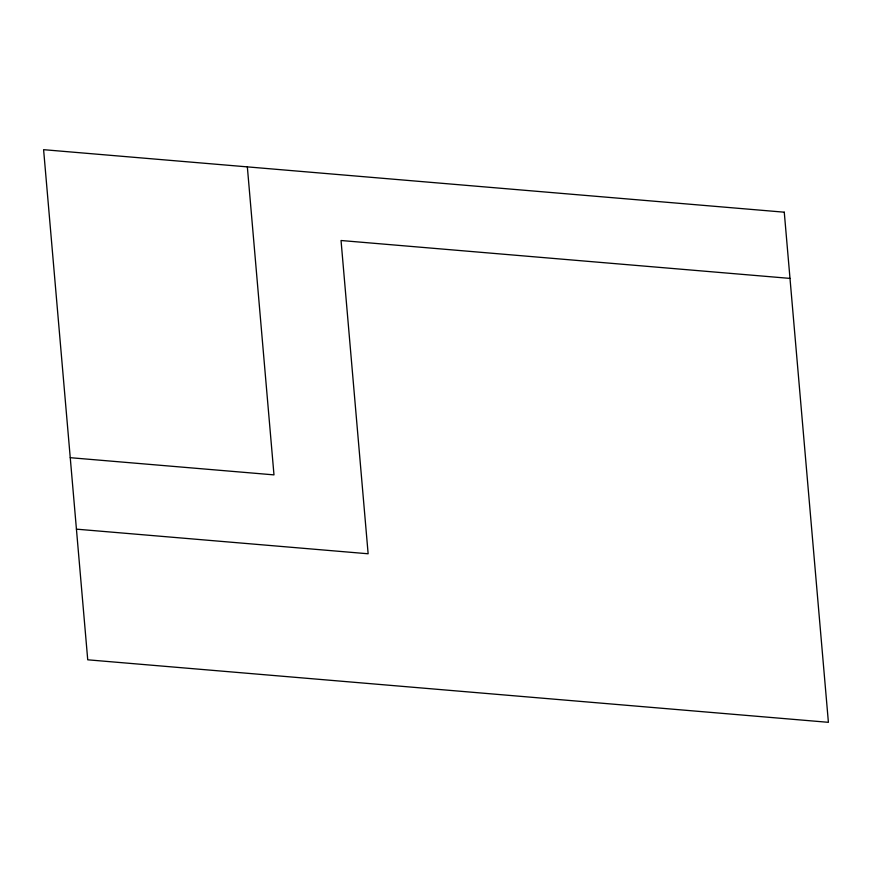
<?xml version="1.0" encoding="UTF-8"?>
<svg xmlns="http://www.w3.org/2000/svg" width="872" height="872" viewBox="0 0 872 872"><rect width="100%" height="100%" fill="white"/><g stroke="black" fill="none" stroke-linecap="round" stroke-linejoin="round"><path stroke-width="1.31" d="M789.999 278.397L341.039 240.509L368.137 553.775L76.431 529.151M70.251 457.691L273.982 474.88L247.343 166.879M784.266 212.19L43.6 149.679L87.734 659.81L828.4 722.321L784.266 212.19"/></g></svg>
